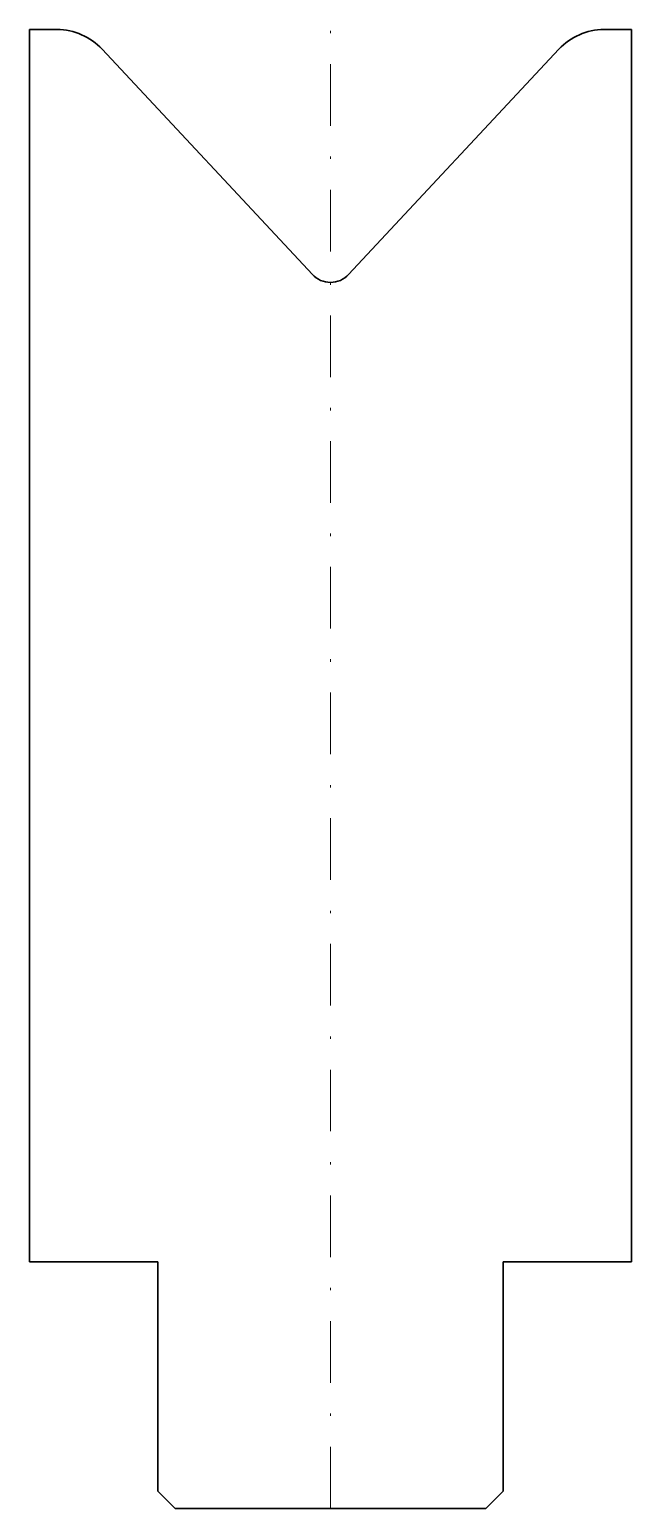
# Model space of a CAD drawing. Header units: millimetres. Extents: x -12.2 to 12.2, y -60 to 0.
import ezdxf

# ---------------------------------------------------------------- set-up
doc = ezdxf.new("R2010")
doc.units = ezdxf.units.MM
doc.header["$LTSCALE"] = 5
doc.linetypes.add('AUSGEZOGEN', pattern=[0])
doc.linetypes.add('DASHDOT', pattern=[1, 0.5, -0.25, 0, -0.25])
doc.layers.add('2', color=7, linetype='Continuous')
doc.layers.add('5', color=3, linetype='Continuous', true_color=0x00ff00)

msp = doc.modelspace()

# ---------------------------------------------------------------- linework, layer by layer
at = {"layer": '2', "color": 7, "linetype": 'AUSGEZOGEN', "lineweight": 35}
for p, q in [((-12.2, -50), (-12.2, 0)), ((-12.2, 0), (-11.087, 0)), ((11.087, 0), (12.2, 0)), ((12.2, 0), (12.2, -50)), ((-9.259, -0.795), (-0.731, -9.939)), ((0.731, -9.939), (9.259, -0.795)), ((-7, -50), (-12.2, -50)), ((-7, -59.3), (-7, -50)), ((12.2, -50), (7, -50)), ((7, -50), (7, -59.3)), ((-6.3, -60), (-7, -59.3)), ((7, -59.3), (6.3, -60)), ((6.3, -60), (-6.3, -60))]:
    msp.add_line(p, q, dxfattribs=at)
for centre, radius, start, end in [((-11.087, -2.5), 2.5, 43, 90), ((11.087, -2.5), 2.5, 90, 137), ((0, -9.257), 1, 223, 317)]:
    msp.add_arc(centre, radius, start, end, dxfattribs=at)
at = {"layer": '5', "color": 3, "linetype": 'DASHDOT', "lineweight": 18, "true_color": 0x00ff00}
msp.add_line((0, -60), (0, 0), dxfattribs=at)

doc.saveas('drawing.dxf')
